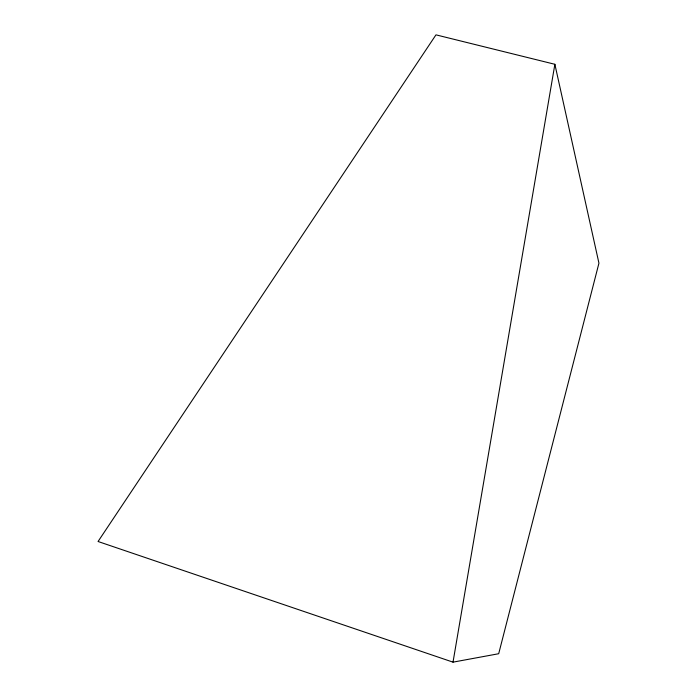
<?xml version="1.0" encoding="UTF-8"?>
<svg xmlns="http://www.w3.org/2000/svg" width="697" height="697" viewBox="0 0 697 697"><rect width="100%" height="100%" fill="white"/><g stroke="black" fill="none" stroke-linecap="round" stroke-linejoin="round"><path stroke-width="1.05" d="M453.015 662.15L554.873 64.29L435.973 34.85L98.059 541.499L453.015 662.15L498.695 653.725L598.941 263.17L554.873 64.29"/></g></svg>
